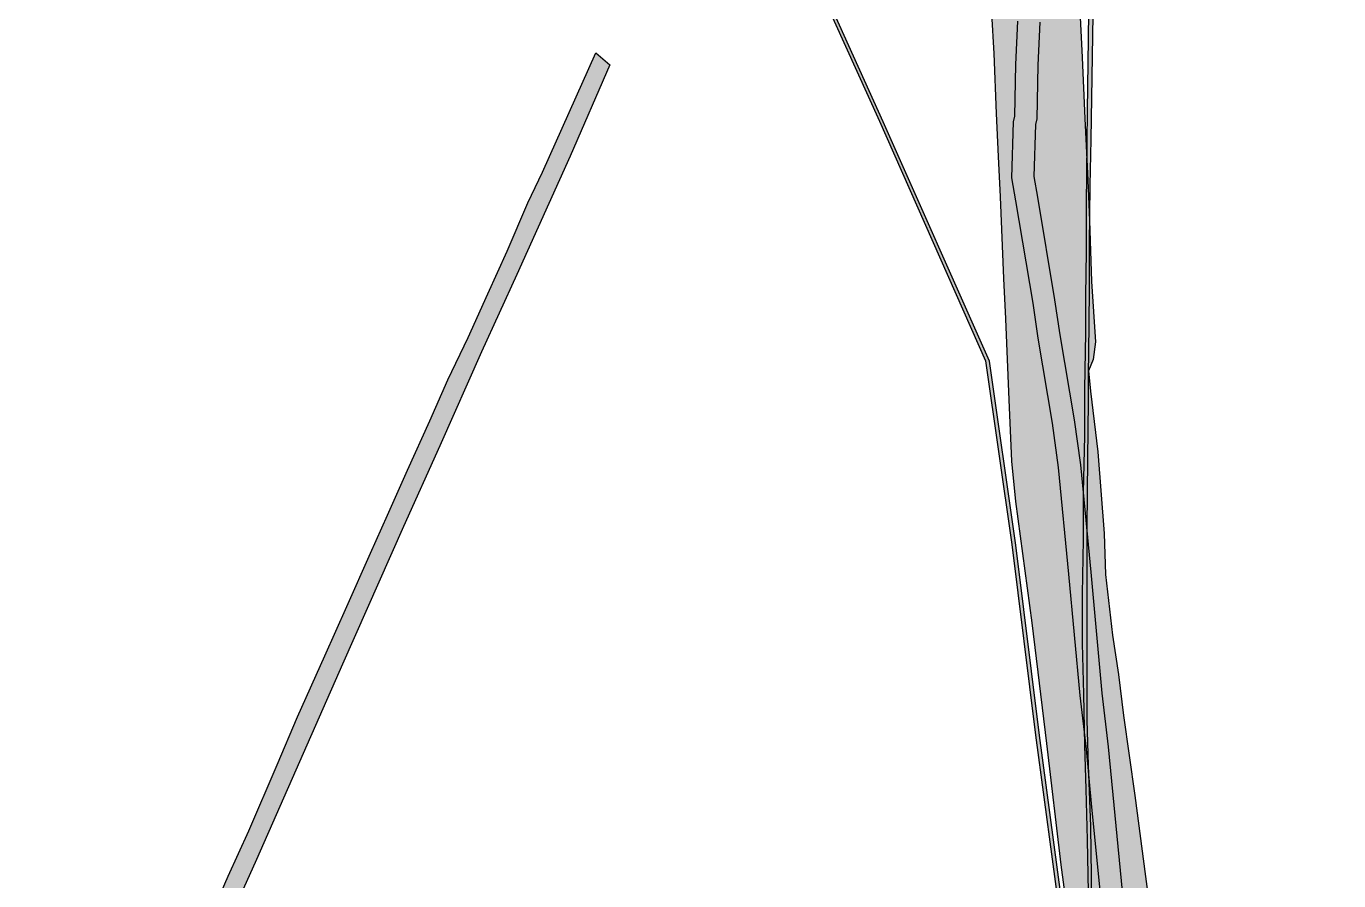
# Model space of a CAD drawing. Header units: millimetres. Extents: x 2242516 to 2245449, y 376482 to 383637.
# Drawn here: x 2242516 to 2244018, y 381562 to 382539 of the extents above; entities that cross this region are included whole.
import ezdxf

# ---------------------------------------------------------------- set-up
doc = ezdxf.new("R2010")
doc.units = ezdxf.units.MM
doc.layers.add('ограничения_инфраструктурные ограничения', color=121, linetype='Continuous', transparency=0.9)
doc.layers.add('ограничения_придорожная полоса', color=235, linetype='Continuous')
doc.layers.add('Участок_земли_общего_пользования', color=132, linetype='Continuous')

msp = doc.modelspace()

# ---------------------------------------------------------------- hatches: boundary and pattern name
at = {"layer": 'ограничения_инфраструктурные ограничения', "transparency": 33554559}
h = msp.add_hatch(color=256, dxfattribs=at)
h.dxf.hatch_style = 1
h.paths.add_polyline_path([(2243716.382793255, 378286.4268434777), (2243716.382793255, 378321.654349296), (2243712.524268066, 378499.2360965941), (2243712.524268066, 378629.002591394), (2243709.332528712, 378781.4134972799), (2243707.296680806, 378899.0031674176), (2243704.900793655, 379065.7694190159), (2243705.939258675, 379149.2907640391), (2243708.967240083, 379218.8920728493), (2243712.3128092, 379296.4482116628), (2243716.291043159, 379403.6170967867), (2243719.802081976, 379481.4968983626), (2243723.776321839, 379565.2574662552), (2243726.174947799, 379643.136985895), (2243729.827377623, 379719.6598285199), (2243733.153090376, 379801.6835284261), (2243735.484273168, 379840.6595170482), (2243741.852117842, 379938.1639110262), (2243744.622537102, 379975.59629893), (2243751.566102217, 380086.7906691784), (2243756.285526318, 380161.0856519172), (2243756.285526318, 380192.5591771757), (2243757.693045829, 380246.2030377927), (2243759.576775727, 380365.9137139952), (2243762.69616488, 380535.2017439725), (2243763.829917624, 380687.9181277356), (2243761.042609042, 380825.8267991465), (2243758.758214234, 380935.3810055266), (2243755.410362777, 381052.5775156275), (2243753.774380962, 381117.2463505442), (2243744.023536785, 381196.4014905401), (2243730.483550575, 381295.7259236847), (2243703.776170275, 381514.711694196), (2243675.208796421, 381727.6994129297), (2243648.15541327, 381945.5248749924), (2243618.11570143, 382155.7878212801), (2243496.742877048, 382429.7370548124), (2243391.358648097, 382663.0760565147), (2243386.900437888, 382663.5828368419), (2243492.284666839, 382430.2438351396), (2243613.657491221, 382156.2946016073), (2243643.697203062, 381946.0316553196), (2243670.750586212, 381728.2061932569), (2243699.317960066, 381515.2184745232), (2243726.025340366, 381296.2327040118), (2243739.565326576, 381196.9082708673), (2243749.316170754, 381117.7531308713), (2243750.952152568, 381053.0842959547), (2243754.300004026, 380935.8877858538), (2243756.584398834, 380826.3335794737), (2243759.371707415, 380688.4249080628), (2243758.237954671, 380535.7085242997), (2243755.118565518, 380366.4204943224), (2243753.234835621, 380246.7098181199), (2243751.82731611, 380193.0659575029), (2243751.82731611, 380161.5924322443), (2243747.107892008, 380087.2974495055), (2243740.164326893, 379976.1030792572), (2243737.393907633, 379938.6706913534), (2243731.02606296, 379841.1662973754), (2243728.694880167, 379802.1903087533), (2243725.369167415, 379720.166608847), (2243721.716737591, 379643.6437662222), (2243719.318111631, 379565.7642465824), (2243715.343871768, 379482.0036786898), (2243711.83283295, 379404.1238771139), (2243707.854598991, 379296.95499199), (2243704.509029874, 379219.3988531765), (2243701.481048466, 379149.7975443663), (2243700.442583447, 379066.276199343), (2243702.838470598, 378899.5099477448), (2243704.874318503, 378781.920277607), (2243708.066057857, 378629.5093717212), (2243708.066057857, 378499.7428769213), (2243711.924583046, 378322.1611296232), (2243711.924583046, 378286.9336238049)])
h = msp.add_hatch(color=256, dxfattribs=at)
h.dxf.hatch_style = 1
h.paths.add_polyline_path([(2243801.849631174, 377652.0332868637), (2243800.108647971, 377786.0983639475), (2243798.271162112, 377866.1075808451), (2243795.892987612, 377957.4198978068), (2243794.60286345, 378042.1839539632), (2243792.104231734, 378112.1426124686), (2243789.695600722, 378205.2320759668), (2243786.724379757, 378298.4308145316), (2243785.168017771, 378379.632334428), (2243782.343432934, 378463.8039379509), (2243776.829264317, 378635.3053423743), (2243773.253532919, 378793.6922592671), (2243772.059226997, 378897.5181565752), (2243773.172258519, 379057.4736039685), (2243775.918819931, 379203.4610769479), (2243777.282861021, 379331.2171570085), (2243780.375565826, 379540.741845947), (2243784.456567337, 379669.0229535999), (2243789.80972709, 379769.7462422008), (2243794.048144281, 379850.7993847341), (2243799.04352557, 379947.3687412603), (2243805.446579468, 380073.9183569499), (2243812.015604247, 380194.8801487826), (2243817.499829664, 380297.2675043058), (2243819.39788634, 380413.2381521905), (2243820.621622149, 380475.3410536399), (2243820.621622149, 380548.4382526926), (2243819.854391812, 380562.0124564122), (2243812.303914488, 380620.3150373659), (2243802.906540584, 380695.6522696007), (2243797.154195198, 380742.5169004082), (2243790.471557363, 380798.1505911005), (2243780.609122787, 380871.6679813181), (2243773.943766456, 380923.3684037065), (2243767.271737068, 380974.9151646376), (2243760.749936994, 381030.1018209668), (2243756.254863802, 381063.1468547235), (2243752.187721715, 381102.2525330796), (2243745.3947218, 381170.4782200752), (2243743.053847972, 381257.5569208227), (2243740.154490687, 381322.2932034211), (2243737.349240603, 381385.6926102053), (2243735.505252792, 381440.5742686215), (2243733.473563892, 381495.8384954525), (2243731.249725201, 381548.3976888183), (2243730.186484943, 381608.3127639355), (2243728.822272749, 381666.4866243564), (2243727.082145066, 381716.6189389717), (2243726.0185626, 381774.986619965), (2243724.466820421, 381833.0605053249), (2243724.466820421, 381889.6835898014), (2243725.625707815, 381951.4330910357), (2243725.625707815, 382005.5403126167), (2243727.276690314, 382070.4892271627), (2243727.276690314, 382124.203946232), (2243728.214340236, 382188.0905464947), (2243728.214340236, 382230.7230406345), (2243729.158149901, 382281.1831804495), (2243729.158149901, 382335.0090768592), (2243730.344585039, 382442.3294512951), (2243731.494403921, 382524.8593924548), (2243732.517092531, 382615.2009156436), (2243732.517092531, 382652.9568249959), (2243737.016101114, 382655.3536900918), (2243736.198737305, 382632.4634170635), (2243736.198737305, 382551.8647066251), (2243733.977636277, 382409.4932449383), (2243732.885650547, 382356.7529128258), (2243732.221767026, 382289.4244650129), (2243732.221767026, 382236.2398462663), (2243731.418775953, 382164.8743505407), (2243731.096073808, 382142.3962368543), (2243731.096073808, 382110.1157058357), (2243730.10298619, 382044.0727724419), (2243729.485129646, 381965.7550997561), (2243729.485129646, 381905.4874698786), (2243729.485129646, 381801.0346676433), (2243729.485129646, 381745.2475268575), (2243731.072803664, 381693.6179113305), (2243733.645865621, 381623.7955824536), (2243734.55305903, 381567.0247547053), (2243734.55305903, 381536.9774932284), (2243736.366761433, 381500.8600757828), (2243737.973770204, 381461.7787042597), (2243739.258590142, 381420.4581450096), (2243740.758487809, 381398.4321384167), (2243742.258556579, 381350.2039999607), (2243744.191005158, 381324.4112797107), (2243745.905980553, 381274.1109309021), (2243747.523426668, 381234.929795682), (2243748.916042126, 381216.5576344955), (2243751.597070707, 381162.6125289223), (2243751.597070707, 381139.3005851827), (2243754.635706647, 381115.0131976674), (2243756.378914203, 381089.5931117352), (2243761.218419746, 381058.876672578), (2243766.172393867, 381016.9826834333), (2243771.238270003, 380978.7478237894), (2243777.702236926, 380928.351938559), (2243782.871288775, 380882.8930881529), (2243790.198133171, 380832.0457299203), (2243795.910611324, 380787.0176388674), (2243804.631097803, 380720.3613278273), (2243810.674662197, 380665.9639037968), (2243818.53175789, 380606.6216244828), (2243824.566938188, 380560.0706575026), (2243824.566938188, 380537.5874710858), (2243824.566938188, 380477.5870050074), (2243824.566938188, 380414.7937895013), (2243824.566938188, 380366.1055121288), (2243822.934092714, 380307.3017876882), (2243819.278969059, 380233.8456929624), (2243814.326021563, 380155.4305815808), (2243810.34203602, 380083.4646013987), (2243806.795050094, 380020.6705404376), (2243803.992879882, 379952.2901351659), (2243799.997430371, 379871.1759085045), (2243795.80606678, 379800.7431610742), (2243792.792583127, 379733.7452861897), (2243788.259182639, 379662.9790067381), (2243786.09574366, 379597.3763440668), (2243783.632359368, 379537.6022485808), (2243783.632359368, 379488.1634184786), (2243782.441475526, 379425.3666097885), (2243782.441475526, 379362.0358962279), (2243781.468920388, 379293.1638588387), (2243781.468920388, 379232.5616401212), (2243778.807055456, 379103.7713571582), (2243778.807055456, 379059.480291554), (2243776.293366588, 378898.7854937105), (2243782.489384646, 378646.012185257), (2243789.530485362, 378390.1377476426), (2243793.422588056, 378244.8932182974), (2243796.429398653, 378134.2510509299), (2243801.599819334, 377944.6082945516), (2243803.566659817, 377818.2554585272), (2243805.967420045, 377717.9208678903), (2243805.967420045, 377651.1371044999)])
h = msp.add_hatch(color=256, dxfattribs=at)
h.dxf.hatch_style = 1
h.paths.add_polyline_path([(2242516.493281991, 381051.5626408519), (2242553.922453158, 381137.2017429957), (2242592.282772293, 381217.2462576421), (2242628.426781313, 381302.284241238), (2242674.555564271, 381402.9764593655), (2242712.938298031, 381487.848311042), (2242747.284175112, 381566.7108795142), (2242771.251567952, 381618.765336209), (2242803.463778149, 381694.3209072131), (2242826.873987493, 381749.2308846244), (2242857.939527553, 381818.8564375854), (2242883.043699978, 381875.1210923569), (2242910.396655618, 381936.4258260883), (2242929.745657976, 381979.7917223786), (2242952.671876896, 382031.1750450742), (2242977.95304929, 382087.8364005195), (2242998.760641344, 382134.4713568017), (2243021.905411154, 382182.8337182939), (2243044.590379511, 382232.8599282993), (2243066.702243534, 382281.6222953338), (2243090.261288164, 382336.9388280342), (2243106.78856576, 382372.1340653729), (2243167.954652677, 382508.4607347428), (2243184.06905632, 382494.8005059708), (2243138.457178548, 382390.4356310618), (2243077.543812239, 382255.2008669021), (2243037.347889388, 382166.6280356994), (2242989.422343323, 382059.1685839061), (2242947.848691062, 381966.9104140959), (2242878.277291234, 381809.5183864451), (2242779.862718974, 381585.8750207283), (2242653.55015278, 381305.410522687), (2242605.50928262, 381195.0498918545), (2242588.232227295, 381163.0686519273), (2242546.564981145, 381069.9808793392), (2242529.100738044, 381031.6316718983)])
at = {"layer": 'ограничения_придорожная полоса', "transparency": 33554559}
h = msp.add_hatch(color=256, dxfattribs=at)
h.dxf.hatch_style = 1
edge = h.paths.add_edge_path()
edge.add_line((2244017.632299431, 379010.7795086484), (2243971.06, 379040.72))
edge.add_line((2243971.06, 379040.72), (2243917.557862107, 379088.4170369203))
edge.add_line((2243917.557862107, 379088.4170369203), (2243915.860856218, 379298.6428030768))
edge.add_line((2243915.860856218, 379298.6428030768), (2243915.860856218, 379391.3933297466))
edge.add_line((2243915.860856218, 379391.3933297466), (2243915.860856218, 379484.2590273558))
edge.add_line((2243915.860856218, 379484.2590273558), (2243915.860856218, 379600.5508041773))
edge.add_line((2243915.860856218, 379600.5508041773), (2243913.582281225, 379694.9640496118))
edge.add_line((2243913.582281225, 379694.9640496118), (2243913.582281225, 379811.1836507649))
edge.add_line((2243913.582281225, 379811.1836507649), (2243913.582281225, 379904.0817710377))
edge.add_line((2243913.582281225, 379904.0817710377), (2243913.582281225, 379949.4932354583))
edge.add_line((2243913.582281225, 379949.4932354583), (2243904.25082884, 380017.7718405662))
edge.add_line((2243904.25082884, 380017.7718405662), (2243897.870763392, 380064.2564951484))
edge.add_line((2243897.870763392, 380064.2564951484), (2243887.621613264, 380134.9955575109))
edge.add_line((2243887.621613264, 380134.9955575109), (2243880.840800389, 380180.2377192408))
edge.add_line((2243880.840800389, 380180.2377192408), (2243875.30632588, 380226.9869709507))
edge.add_line((2243875.30632588, 380226.9869709507), (2243862.971070458, 380319.3556150318))
edge.add_line((2243862.971070458, 380319.3556150318), (2243847.795361642, 380434.1232447331))
edge.add_line((2243847.795361642, 380434.1232447331), (2243835.251273823, 380525.2961973719))
edge.add_line((2243835.251273823, 380525.2961973719), (2243812.782516493, 380688.9091334936))
edge.add_line((2243812.782516493, 380688.9091334936), (2243794.977682685, 380825.206398529))
edge.add_line((2243794.977682685, 380825.206398529), (2243776.846426923, 380964.2003833583))
edge.add_line((2243776.846426923, 380964.2003833583), (2243762.983339267, 381079.7681480072))
edge.add_line((2243762.983339267, 381079.7681480072), (2243748.473786382, 381195.6447737679))
edge.add_line((2243748.473786382, 381195.6447737679), (2243743.413830108, 381212.35992551))
edge.add_line((2243743.413830108, 381212.35992551), (2243735.164811778, 381303.4839622174))
edge.add_line((2243735.164811778, 381303.4839622174), (2243718.977389041, 381440.6474762405))
edge.add_line((2243718.977389041, 381440.6474762405), (2243700.04352909, 381579.7158922276))
edge.add_line((2243700.04352909, 381579.7158922276), (2243683.770964858, 381718.4930681158))
edge.add_line((2243683.770964858, 381718.4930681158), (2243666.84555672, 381856.5786544948))
edge.add_line((2243666.84555672, 381856.5786544948), (2243648.253649417, 381995.3408877642))
edge.add_line((2243648.253649417, 381995.3408877642), (2243643.802995633, 382041.6466538247))
edge.add_line((2243643.802995633, 382041.6466538247), (2243640.687704384, 382111.8665306671))
edge.add_line((2243640.687704384, 382111.8665306671), (2243636.947857283, 382204.2420821852))
edge.add_line((2243636.947857283, 382204.2420821852), (2243634.455457884, 382250.4872319619))
edge.add_line((2243634.455457884, 382250.4872319619), (2243630.91085382, 382343.8371550019))
edge.add_line((2243630.91085382, 382343.8371550019), (2243628.617302798, 382390.049741147))
edge.add_line((2243628.617302798, 382390.049741147), (2243626.124903399, 382439.0790109407))
edge.add_line((2243626.124903399, 382439.0790109407), (2243623.42062093, 382507.7444325208))
edge.add_line((2243623.42062093, 382507.7444325208), (2243620.720221136, 382553.5290395078))
edge.add_line((2243620.720221136, 382553.5290395078), (2243618.712878658, 382600.309022264))
edge.add_line((2243618.712878658, 382600.309022264), (2243617.116822294, 382645.8958510036))
edge.add_line((2243617.116822294, 382645.8958510036), (2243614.61970822, 382693.0949319274))
edge.add_line((2243614.61970822, 382693.0949319274), (2243612.270413092, 382761.7703622428))
edge.add_line((2243612.270413092, 382761.7703622428), (2243607.859695383, 382852.1035678972))
edge.add_line((2243607.859695383, 382852.1035678972), (2243607.859695383, 382879.1745183582))
edge.add_line((2243607.859695383, 382879.1745183582), (2243624.772900832, 382944.9853358702))
edge.add_line((2243624.772900832, 382944.9853358702), (2243642.962396703, 383013.4049090801))
edge.add_line((2243642.962396703, 383013.4049090801), (2243661.151060573, 383079.9546813836))
edge.add_line((2243661.151060573, 383079.9546813836), (2243689.785781612, 383193.7021249296))
edge.add_line((2243689.785781612, 383193.7021249296), (2243702.36786417, 383238.9782599722))
edge.add_line((2243702.36786417, 383238.9782599722), (2243706.127401975, 383260.7063783943))
edge.add_line((2243706.127401975, 383260.7063783943), (2243709.066308889, 383332.4595652835))
edge.add_line((2243709.066308889, 383332.4595652835), (2243712.200736173, 383424.2345926865))
edge.add_line((2243712.200736173, 383424.2345926865), (2243714.452687116, 383494.5023986836))
edge.add_line((2243714.452687116, 383494.5023986836), (2243716.030439446, 383541.3511738735))
edge.add_line((2243716.030439446, 383541.3511738735), (2243718.225814281, 383587.5665793807))
edge.add_arc((2243768.310532196, 383586.4363801955), 50.09746818814845, -3.8523635548531843, 178.7072971977307, ccw=False)
edge.add_line((2243818.294804293, 383583.0705427313), (2243813.979212098, 383466.6293397215))
edge.add_line((2243813.979212098, 383466.6293397215), (2243810.731909932, 383373.9763629784))
edge.add_line((2243810.731909932, 383373.9763629784), (2243806.577171376, 383258.113974996))
edge.add_line((2243806.577171376, 383258.113974996), (2243804.275300339, 383235.4192382977))
edge.add_line((2243804.275300339, 383235.4192382977), (2243781.675364092, 383143.951239421))
edge.add_line((2243781.675364092, 383143.951239421), (2243745.643594342, 383008.931145391))
edge.add_line((2243745.643594342, 383008.931145391), (2243727.444946453, 382942.0723710077))
edge.add_line((2243727.444946453, 382942.0723710077), (2243708.811439071, 382874.7348689496))
edge.add_line((2243708.811439071, 382874.7348689496), (2243708.811439071, 382829.7549078896))
edge.add_line((2243708.811439071, 382829.7549078896), (2243712.489440722, 382758.7518122719))
edge.add_line((2243712.489440722, 382758.7518122719), (2243715.326843443, 382690.4899823681))
edge.add_line((2243715.326843443, 382690.4899823681), (2243719.657134332, 382595.7815497278))
edge.add_line((2243719.657134332, 382595.7815497278), (2243724.357665924, 382503.0772605955))
edge.add_line((2243724.357665924, 382503.0772605955), (2243727.334567577, 382433.3169397661))
edge.add_line((2243727.334567577, 382433.3169397661), (2243730.579928406, 382363.009098828))
edge.add_line((2243730.579928406, 382363.009098828), (2243732.508230734, 382316.6140999588))
edge.add_line((2243732.508230734, 382316.6140999588), (2243734.889141921, 382246.9205980098))
edge.add_line((2243734.889141921, 382246.9205980098), (2243739.358377074, 382178.0758650037))
edge.add_line((2243739.358377074, 382178.0758650037), (2243736.788878862, 382157.6597367083))
edge.add_line((2243736.788878862, 382157.6597367083), (2243731.377540587, 382144.8660356313))
edge.add_line((2243731.377540587, 382144.8660356313), (2243733.705758341, 382121.7168177716))
edge.add_line((2243733.705758341, 382121.7168177716), (2243742.257625246, 382052.1765481497))
edge.add_line((2243742.257625246, 382052.1765481497), (2243749.268625225, 381958.898941746))
edge.add_line((2243749.268625225, 381958.898941746), (2243750.811988156, 381912.0114003279))
edge.add_line((2243750.811988156, 381912.0114003279), (2243759.003875711, 381842.607869765))
edge.add_line((2243759.003875711, 381842.607869765), (2243765.620229607, 381797.3837519521))
edge.add_line((2243765.620229607, 381797.3837519521), (2243771.603430301, 381750.5351177303))
edge.add_line((2243771.603430301, 381750.5351177303), (2243784.41985997, 381659.0734624182))
edge.add_line((2243784.41985997, 381659.0734624182), (2243796.568747039, 381566.2841695203))
edge.add_line((2243796.568747039, 381566.2841695203), (2243808.715970104, 381475.3005370426))
edge.add_line((2243808.715970104, 381475.3005370426), (2243815.111843582, 381428.5321136708))
edge.add_line((2243815.111843582, 381428.5321136708), (2243820.202306581, 381382.7386256935))
edge.add_line((2243820.202306581, 381382.7386256935), (2243826.818660478, 381336.1908174015))
edge.add_line((2243826.818660478, 381336.1908174015), (2243833.904817933, 381287.7438868377))
edge.add_line((2243833.904817933, 381287.7438868377), (2243849.80270412, 381171.9932865603))
edge.add_line((2243849.80270412, 381171.9932865603), (2243865.052461077, 381058.4985988213))
edge.add_line((2243865.052461077, 381058.4985988213), (2243871.007096383, 381012.1714056093))
edge.add_line((2243871.007096383, 381012.1714056093), (2243876.744301944, 380965.7036671994))
edge.add_line((2243876.744301944, 380965.7036671994), (2243882.69893725, 380918.7146287478))
edge.add_line((2243882.69893725, 380918.7146287478), (2243889.101744075, 380873.3612431852))
edge.add_line((2243889.101744075, 380873.3612431852), (2243900.141018369, 380781.5257404664))
edge.add_line((2243900.141018369, 380781.5257404664), (2243906.494459767, 380736.2601780314))
edge.add_line((2243906.494459767, 380736.2601780314), (2243911.747717742, 380689.283826709))
edge.add_line((2243911.747717742, 380689.283826709), (2243917.552038096, 380643.2807191638))
edge.add_line((2243917.552038096, 380643.2807191638), (2243923.48920137, 380596.4841021716))
edge.add_line((2243923.48920137, 380596.4841021716), (2243928.047460692, 380551.050505759))
edge.add_line((2243928.047460692, 380551.050505759), (2243931.919873378, 380527.8019053873))
edge.add_line((2243931.919873378, 380527.8019053873), (2243941.723625327, 380462.887926941))
edge.add_line((2243941.723625327, 380462.887926941), (2243951.121915172, 380415.642749448))
edge.add_line((2243951.121915172, 380415.642749448), (2243960.347703357, 380346.9805701341))
edge.add_line((2243960.347703357, 380346.9805701341), (2243969.985886991, 380278.4659844233))
edge.add_line((2243969.985886991, 380278.4659844233), (2243976.179584085, 380232.7658173295))
edge.add_line((2243976.179584085, 380232.7658173295), (2243982.5069561, 380186.8050002148))
edge.add_line((2243982.5069561, 380186.8050002148), (2243988.152641486, 380139.8675560886))
edge.add_line((2243988.152641486, 380139.8675560886), (2243994.345506579, 380094.0422093201))
edge.add_line((2243994.345506579, 380094.0422093201), (2244000.54114501, 380046.9791626149))
edge.add_line((2244000.54114501, 380046.9791626149), (2244007.13974954, 380001.6890717302))
edge.add_line((2244007.13974954, 380001.6890717302), (2244012.846448375, 379955.3238171306))
edge.add_line((2244012.846448375, 379955.3238171306), (2244013.993778554, 379837.6601387392))
edge.add_line((2244013.993778554, 379837.6601387392), (2244013.993778554, 379770.1376865311))
edge.add_line((2244013.993778554, 379770.1376865311), (2244013.993778554, 379695.9464563155))
edge.add_line((2244013.993778554, 379695.9464563155), (2244013.993778554, 379629.9732435499))
edge.add_line((2244013.993778554, 379629.9732435499), (2244014.949471035, 379604.3696300641))
edge.add_line((2244014.949471035, 379604.3696300641), (2244014.949471035, 379535.0743630036))
edge.add_line((2244014.949471035, 379535.0743630036), (2244014.949471035, 379466.1200977822))
edge.add_line((2244014.949471035, 379466.1200977822), (2244014.949471035, 379396.3472307917))
edge.add_line((2244014.949471035, 379396.3472307917), (2244014.949471035, 379373.1971671234))
edge.add_line((2244014.949471035, 379373.1971671234), (2244016.186657385, 379352.2945579075))
edge.add_line((2244016.186657385, 379352.2945579075), (2244016.186657385, 379326.6463985014))
edge.add_line((2244016.186657385, 379326.6463985014), (2244016.186657385, 379209.9570916319))
edge.add_line((2244016.186657385, 379209.9570916319), (2244017.551971977, 379021.8468596899))
edge.add_line((2244017.551971977, 379021.8468596899), (2244017.632299431, 379010.7795086484))
at = {"layer": 'Участок_земли_общего_пользования', "transparency": 33554559}
h = msp.add_hatch(color=256, dxfattribs=at)
h.dxf.hatch_style = 1
h.paths.add_polyline_path([(2243682.193616515, 382703.5712253446), (2243677.093611857, 382571.7059984355), (2243675.703422365, 382543.5708777265), (2243673.472097836, 382494.3066285643), (2243672.169543483, 382432.9869002178), (2243670.615181312, 382426.5037280702), (2243668.839047096, 382367.2379521491), (2243672.941430217, 382343.5027181826), (2243692.644531348, 382226.1163504398), (2243698.499455772, 382185.9982436039), (2243714.935432044, 382088.8568594182), (2243722.106421428, 382037.1634088891), (2243733.904991574, 381914.5675421105), (2243746.786151519, 381776.0443297554), (2243753.809392163, 381714.8653579516), (2243760.284229118, 381648.0371081627), (2243771.156110656, 381538.0057291318), (2243784.638012774, 381393.2708459941), (2243797.496174934, 381278.1967154818), (2243809.755529817, 381186.1055203375), (2243826.787967601, 381064.0290393723), (2243837.343505004, 380978.9001053495), (2243850.182976208, 380886.66203152), (2243855.765385809, 380849.8219422081), (2243876.627219278, 380693.8954856992), (2243886.01862169, 380621.8777260271), (2243901.892657206, 380494.9273180345), (2243912.467732541, 380399.4934211855), (2243927.114060418, 380277.9471631372), (2243936.543430974, 380199.6501279438), (2243945.106005772, 380113.0036371947), (2243950.213197821, 380064.5669088084), (2243955.086871889, 380018.8753466487), (2243961.599882265, 379961.6647349627), (2243961.599882265, 379904.7857359066), (2243960.346055884, 379894.4389591464), (2243960.346055884, 379763.3247795049), (2243959.184859012, 379758.4446047773), (2243959.184859012, 379727.2430666059), (2243959.184859012, 379641.5963354722), (2243957.952110005, 379624.544269966), (2243957.952110005, 379512.0158472086), (2243957.06658299, 379505.7630660704), (2243957.06658299, 379395.5251325801), (2243956.449237818, 379382.5105344871), (2243956.449237818, 379355.3026762389), (2243956.449237818, 379267.7537681611), (2243955.144936674, 379251.8559494751), (2243955.144936674, 379140.2938828749), (2243953.993446488, 379133.2026234652), (2243953.993446488, 379109.2148013161), (2243953.993446488, 379001.6805001232), (2243952.964815201, 378991.0262719322), (2243952.964815201, 378952.4190826135), (2243952.964815201, 378871.3917290996), (2243951.889591827, 378863.9366310184), (2243951.889591827, 378850.2508999446), (2243951.889591827, 378780.8938888554), (2243951.889591827, 378715.0802488676), (2243953.129551514, 378707.0390054178), (2243953.129551514, 378638.2446011379), (2243953.129551514, 378532.0001190974), (2243954.130172081, 378522.6560484477), (2243954.130172081, 378455.8548547804), (2243954.130172081, 378344.9739491016), (2243955.055357838, 378340.95790884), (2243955.055357838, 378281.0797823957), (2243955.055357838, 378161.853458222), (2243956.026026348, 378147.7574938175), (2243956.026026348, 377974.7405944521), (2243957.025814912, 377968.6631776331), (2243957.025814912, 377829.661757856), (2243958.322628042, 377823.9218186734), (2243958.322628042, 377742.877665268), (2243958.322628042, 377691.8153816019), (2243960.024084568, 377667.8905895131), (2243974.115625378, 377472.2604386345), (2243988.243760868, 377275.3794355742), (2243990.511742073, 377232.4832217736), (2243987.431309059, 377135.0439640842), (2243962.44379267, 377135.8339164325), (2243965.49085979, 377232.2177549666), (2243963.291047613, 377273.8246312788), (2243949.179746151, 377470.4710456773), (2243935.088690062, 377666.0944545586), (2243933.322628042, 377690.9275363981), (2243933.322628042, 377742.877665268), (2243933.322628042, 377821.1328648999), (2243932.025814912, 377826.8728040825), (2243932.025814912, 377966.6205453539), (2243931.026026348, 377972.6979621729), (2243931.026026348, 378146.8977437328), (2243930.055357838, 378160.9937081373), (2243930.055357838, 378281.0797823957), (2243930.055357838, 378338.1154765182), (2243929.130172081, 378342.1315167798), (2243929.130172081, 378455.8548547804), (2243929.130172081, 378521.3212872189), (2243928.129551514, 378530.6653578687), (2243928.129551514, 378638.2446011379), (2243928.129551514, 378705.1228291192), (2243926.889591827, 378713.1640725691), (2243926.889591827, 378780.8938888554), (2243926.889591827, 378850.2508999446), (2243926.889591827, 378865.7301843353), (2243927.964815201, 378873.1852824165), (2243927.964815201, 378952.4190826135), (2243927.964815201, 378992.2303072407), (2243928.993446488, 379002.8845354317), (2243928.993446488, 379109.2148013161), (2243928.993446488, 379135.2191871163), (2243930.144936674, 379142.3104465259), (2243930.144936674, 379252.8797642094), (2243931.449237818, 379268.7775828954), (2243931.449237818, 379355.3026762389), (2243931.449237818, 379383.1031366283), (2243932.06658299, 379396.1177347214), (2243932.06658299, 379507.5245438997), (2243932.952110005, 379513.7773250379), (2243932.952110005, 379625.4467577905), (2243934.184859012, 379642.4988232967), (2243934.184859012, 379727.2430666059), (2243934.184859012, 379761.3779286647), (2243935.346055884, 379766.2581033923), (2243935.346055884, 379895.9481934809), (2243936.599882265, 379906.2949702411), (2243936.599882265, 379960.2462822889), (2243930.23728885, 380016.1356238048), (2243925.352607575, 380061.9303804951), (2243920.235243191, 380110.4635835374), (2243911.6908643, 380196.9259460755), (2243902.293406456, 380274.9579932017), (2243887.632983952, 380396.6212185868), (2243877.064067884, 380491.9995316485), (2243861.219984466, 380618.7104018666), (2243851.84249466, 380690.6214730302), (2243831.014999113, 380846.291279501), (2243825.442529865, 380883.0657692722), (2243812.556489397, 380975.6383941971), (2243802.001440021, 381060.7633923502), (2243784.984511709, 381182.7287123782), (2243772.680040346, 381275.1588185518), (2243759.767098493, 381390.7231999663), (2243746.270368865, 381535.6172637421), (2243735.403041564, 381645.6025505785), (2243728.947263972, 381712.2340843811), (2243721.918514626, 381773.4610421161), (2243709.01611146, 381912.2127027778), (2243697.271577159, 382034.2470971757), (2243690.223691777, 382085.0531289288), (2243673.802476596, 382182.1072707885), (2243667.945185474, 382222.2415943058), (2243648.296358832, 382339.3046076141), (2243643.774707579, 382365.4656089757), (2243645.703564575, 382429.827415366), (2243647.232228811, 382436.2034026253), (2243648.484113855, 382495.1377961154), (2243650.731350122, 382544.7533522458), (2243652.117464754, 382572.80600457), (2243656.641889345, 382689.7890889643)])

# ---------------------------------------------------------------- linework, layer by layer
at = {"layer": 'ограничения_инфраструктурные ограничения'}
for points in [[(2243386.900437888, 382663.5828368419), (2243492.284666839, 382430.2438351396), (2243613.657491221, 382156.2946016073), (2243643.697203062, 381946.0316553196), (2243670.750586212, 381728.2061932569), (2243699.317960066, 381515.2184745232), (2243726.025340366, 381296.2327040118), (2243739.565326576, 381196.9082708673), (2243749.316170754, 381117.7531308713), (2243750.952152568, 381053.0842959547), (2243754.300004026, 380935.8877858538), (2243756.584398834, 380826.3335794737), (2243759.371707415, 380688.4249080628), (2243758.237954671, 380535.7085242997)], [(2243762.69616488, 380535.2017439725), (2243763.829917624, 380687.9181277356), (2243761.042609042, 380825.8267991465), (2243758.758214234, 380935.3810055266), (2243755.410362777, 381052.5775156275), (2243753.774380962, 381117.2463505442), (2243744.023536785, 381196.4014905401), (2243730.483550575, 381295.7259236847), (2243703.776170275, 381514.711694196), (2243675.208796421, 381727.6994129297), (2243648.15541327, 381945.5248749924), (2243618.11570143, 382155.7878212801), (2243496.742877048, 382429.7370548124), (2243391.358648097, 382663.0760565147)], [(2243731.249725201, 381548.3976888183), (2243730.186484943, 381608.3127639355), (2243728.822272749, 381666.4866243564), (2243727.082145066, 381716.6189389717), (2243726.0185626, 381774.986619965), (2243724.466820421, 381833.0605053249), (2243724.466820421, 381889.6835898014), (2243725.625707815, 381951.4330910357), (2243725.625707815, 382005.5403126167), (2243727.276690314, 382070.4892271627), (2243727.276690314, 382124.203946232), (2243728.214340236, 382188.0905464947), (2243728.214340236, 382230.7230406345), (2243729.158149901, 382281.1831804495), (2243729.158149901, 382335.0090768592), (2243730.344585039, 382442.3294512951), (2243731.494403921, 382524.8593924548), (2243732.517092531, 382615.2009156436)], [(2243736.198737305, 382551.8647066251), (2243733.977636277, 382409.4932449383), (2243732.885650547, 382356.7529128258), (2243732.221767026, 382289.4244650129), (2243732.221767026, 382236.2398462663), (2243731.418775953, 382164.8743505407), (2243731.096073808, 382142.3962368543), (2243731.096073808, 382110.1157058357), (2243730.10298619, 382044.0727724419), (2243729.485129646, 381965.7550997561), (2243729.485129646, 381905.4874698786), (2243729.485129646, 381801.0346676433), (2243729.485129646, 381745.2475268575), (2243731.072803664, 381693.6179113305), (2243733.645865621, 381623.7955824536), (2243734.55305903, 381567.0247547053), (2243734.55305903, 381536.9774932284)], [(2242712.938298031, 381487.848311042), (2242747.284175112, 381566.7108795142), (2242771.251567952, 381618.765336209), (2242803.463778149, 381694.3209072131), (2242826.873987493, 381749.2308846244), (2242857.939527553, 381818.8564375854), (2242883.043699978, 381875.1210923569), (2242910.396655618, 381936.4258260883), (2242929.745657976, 381979.7917223786), (2242952.671876896, 382031.1750450742), (2242977.95304929, 382087.8364005195), (2242998.760641344, 382134.4713568017), (2243021.905411154, 382182.8337182939), (2243044.590379511, 382232.8599282993), (2243066.702243534, 382281.6222953338), (2243090.261288164, 382336.9388280342), (2243106.78856576, 382372.1340653729), (2243167.954652677, 382508.4607347428), (2243184.06905632, 382494.8005059708), (2243138.457178548, 382390.4356310618), (2243077.543812239, 382255.2008669021), (2243037.347889388, 382166.6280356994), (2242989.422343323, 382059.1685839061), (2242947.848691062, 381966.9104140959), (2242878.277291234, 381809.5183864451), (2242779.862718974, 381585.8750207283), (2242653.55015278, 381305.410522687)]]:
    msp.add_lwpolyline(points, dxfattribs=at)
at = {"layer": 'ограничения_придорожная полоса'}
for points in [[(2243719.657134332, 382595.7815497278), (2243724.357665924, 382503.0772605955), (2243727.334567577, 382433.3169397661), (2243730.579928406, 382363.009098828), (2243732.508230734, 382316.6140999588), (2243734.889141921, 382246.9205980098), (2243739.358377074, 382178.0758650037), (2243736.788878862, 382157.6597367083), (2243731.377540587, 382144.8660356313), (2243733.705758341, 382121.7168177716), (2243742.257625246, 382052.1765481497), (2243749.268625225, 381958.898941746), (2243750.811988156, 381912.0114003279), (2243759.003875711, 381842.607869765), (2243765.620229607, 381797.3837519521), (2243771.603430301, 381750.5351177303), (2243784.41985997, 381659.0734624182), (2243796.568747039, 381566.2841695203), (2243808.715970104, 381475.3005370426)], [(2243835.251273823, 380525.2961973719), (2243812.782516493, 380688.9091334936), (2243794.977682685, 380825.206398529), (2243776.846426923, 380964.2003833583), (2243762.983339267, 381079.7681480072), (2243748.473786382, 381195.6447737679), (2243743.413830108, 381212.35992551), (2243735.164811778, 381303.4839622174), (2243718.977389041, 381440.6474762405), (2243700.04352909, 381579.7158922276), (2243683.770964858, 381718.4930681158), (2243666.84555672, 381856.5786544948), (2243648.253649417, 381995.3408877642), (2243643.802995633, 382041.6466538247), (2243640.687704384, 382111.8665306671), (2243636.947857283, 382204.2420821852), (2243634.455457884, 382250.4872319619), (2243630.91085382, 382343.8371550019), (2243628.617302798, 382390.049741147), (2243626.124903399, 382439.0790109407), (2243623.42062093, 382507.7444325208), (2243620.720221136, 382553.5290395078)]]:
    msp.add_lwpolyline(points, dxfattribs=at)
at = {"layer": 'Участок_земли_общего_пользования'}
for points in [[(2243746.270368865, 381535.6172637421), (2243735.403041564, 381645.6025505785), (2243728.947263972, 381712.2340843811), (2243721.918514626, 381773.4610421161), (2243709.01611146, 381912.2127027778), (2243697.271577159, 382034.2470971757), (2243690.223691777, 382085.0531289288), (2243673.802476596, 382182.1072707885), (2243667.945185474, 382222.2415943058), (2243648.296358832, 382339.3046076141), (2243643.774707579, 382365.4656089757), (2243645.703564575, 382429.827415366), (2243647.232228811, 382436.2034026253), (2243648.484113855, 382495.1377961154), (2243650.731350122, 382544.7533522458)], [(2243746.270368865, 381535.6172637421), (2243735.403041564, 381645.6025505785), (2243728.947263972, 381712.2340843811), (2243721.918514626, 381773.4610421161), (2243709.01611146, 381912.2127027778), (2243697.271577159, 382034.2470971757), (2243690.223691777, 382085.0531289288), (2243673.802476596, 382182.1072707885), (2243667.945185474, 382222.2415943058), (2243648.296358832, 382339.3046076141), (2243643.774707579, 382365.4656089757), (2243645.703564575, 382429.827415366), (2243647.232228811, 382436.2034026253), (2243648.484113855, 382495.1377961154), (2243650.731350122, 382544.7533522458)], [(2243675.703422365, 382543.5708777265), (2243673.472097836, 382494.3066285643), (2243672.169543483, 382432.9869002178), (2243670.615181312, 382426.5037280702), (2243668.839047096, 382367.2379521491), (2243672.941430217, 382343.5027181826), (2243692.644531348, 382226.1163504398), (2243698.499455772, 382185.9982436039), (2243714.935432044, 382088.8568594182), (2243722.106421428, 382037.1634088891), (2243733.904991574, 381914.5675421105), (2243746.786151519, 381776.0443297554), (2243753.809392163, 381714.8653579516), (2243760.284229118, 381648.0371081627), (2243771.156110656, 381538.0057291318)], [(2243675.703422365, 382543.5708777265), (2243673.472097836, 382494.3066285643), (2243672.169543483, 382432.9869002178), (2243670.615181312, 382426.5037280702), (2243668.839047096, 382367.2379521491), (2243672.941430217, 382343.5027181826), (2243692.644531348, 382226.1163504398), (2243698.499455772, 382185.9982436039), (2243714.935432044, 382088.8568594182), (2243722.106421428, 382037.1634088891), (2243733.904991574, 381914.5675421105), (2243746.786151519, 381776.0443297554), (2243753.809392163, 381714.8653579516), (2243760.284229118, 381648.0371081627), (2243771.156110656, 381538.0057291318)]]:
    msp.add_lwpolyline(points, dxfattribs=at)

doc.saveas('drawing.dxf')
